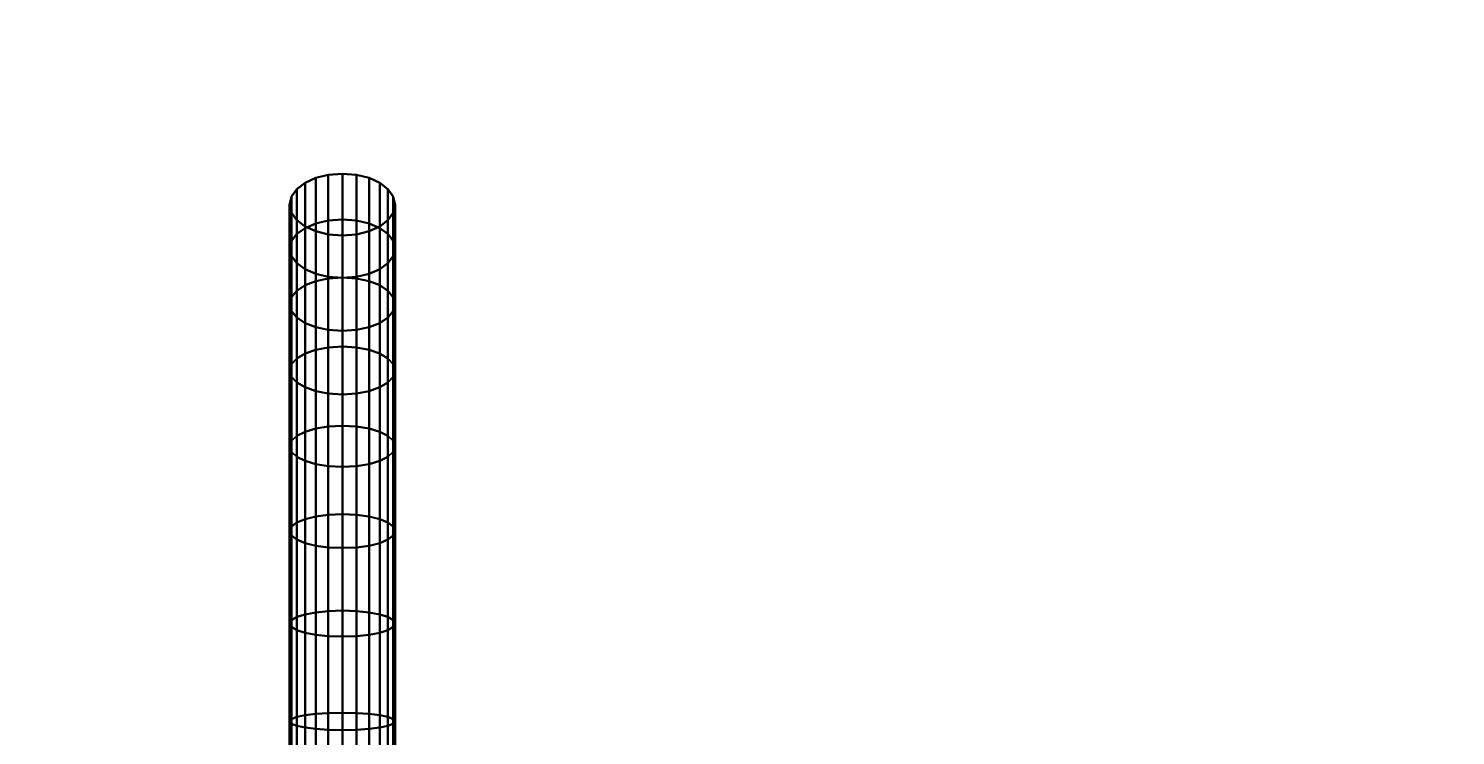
# Model space of a CAD drawing. Header units: millimetres. Extents: x -33522418 to 16198808, y -126322335 to -58690945.
# Drawn here: x -15916338.3 to -15916169.4, y -63981104.4 to -63981020.8 of the extents above; entities that cross this region are included whole.
import ezdxf

# ---------------------------------------------------------------- set-up
doc = ezdxf.new("R2010")
doc.units = ezdxf.units.MM
doc.header["$LTSCALE"] = 10
doc.header["$PDMODE"] = 3
doc.linetypes.add('DASH', pattern=[0.35, 0.25, -0.1])
doc.layers.add('LAYER4', color=7, linetype='Continuous')
doc.layers.add('墙体层', color=1, linetype='Continuous')
doc.styles.add('宋体_T3', font='SimSun.ttf', dxfattribs={"width": 0.7})
doc.dimstyles.new('_TCH_ARCH&&60', dxfattribs={"dimtxt": 158.607595, "dimasz": 60, "dimexe": 90, "dimexo": 180, "dimgap": 60, "dimtad": 1, "dimdec": 0, "dimzin": 0, "dimdsep": 46, "dimtxsty": '宋体_T3', "dimblk": 'ARCHTICK', "dimcen": 0.09, "dimclrd": 2, "dimclre": 2, "dimclrt": 2, "dimazin": 2, "dimtfac": 1, "dimtdec": 0, "dimtix": 1, "dimtmove": 2, "dimatfit": 3, "dimfxl": 60, "dimtolj": 1, "dimtzin": 0, "dimarcsym": 0})

# ---------------------------------------------------------------- blocks, each defined once
blk = doc.blocks.new('754')
at = {"layer": '墙体层', "color": 8}
for points, invisible_edges in [([(44916.21, 95518.29, -76.52), (44917.18, 95518.06, -77.12), (44913.62, 95507.62, -74.91)], 14), ([(44915.24, 95518.06, -75.91), (44916.21, 95518.29, -76.52), (44913.62, 95507.62, -74.91)], 14), ([(44917.18, 95518.06, -77.12), (44918.06, 95517.43, -77.66), (44913.62, 95507.62, -74.91)], 14), ([(44914.36, 95517.43, -75.37), (44915.24, 95518.06, -75.91), (44913.62, 95507.62, -74.91)], 14), ([(44914.36, 95517.43, -75.37), (44913.62, 95516.46, -74.91), (44918.98, 95516.46, -56.72)], 12), ([(44918.06, 95517.43, -77.66), (44918.8, 95516.46, -78.12), (44913.62, 95507.62, -74.91)], 14), ([(44913.62, 95516.46, -74.91), (44914.36, 95517.43, -75.37), (44913.62, 95507.62, -74.91)], 14), ([(44915.24, 95518.06, -75.91), (44914.36, 95517.43, -75.37), (44919.68, 95517.43, -57.34)], 12), ([(44918.98, 95516.46, -56.72), (44919.68, 95517.43, -57.34), (44914.36, 95517.43, -75.37)], 12), ([(44916.21, 95518.29, -76.52), (44915.24, 95518.06, -75.91), (44920.5, 95518.06, -58.06)], 12), ([(44919.68, 95517.43, -57.34), (44920.5, 95518.06, -58.06), (44915.24, 95518.06, -75.91)], 12), ([(44920.5, 95518.06, -58.06), (44921.42, 95518.29, -58.87), (44916.21, 95518.29, -76.52)], 12), ([(44917.18, 95518.06, -77.12), (44916.21, 95518.29, -76.52), (44921.42, 95518.29, -58.87)], 12), ([(44921.42, 95518.29, -58.87), (44922.33, 95518.06, -59.67), (44917.18, 95518.06, -77.12)], 12), ([(44918.06, 95517.43, -77.66), (44917.18, 95518.06, -77.12), (44922.33, 95518.06, -59.67)], 12), ([(44922.33, 95518.06, -59.67), (44923.15, 95517.43, -60.4), (44918.06, 95517.43, -77.66)], 12), ([(44918.8, 95516.46, -78.12), (44918.06, 95517.43, -77.66), (44923.15, 95517.43, -60.4)], 12), ([(44923.15, 95517.43, -60.4), (44923.85, 95516.46, -61.01), (44918.8, 95516.46, -78.12)], 12), ([(44919.68, 95517.43, -57.34), (44918.98, 95516.46, -56.72), (44925.76, 95516.46, -39.98)], 12), ([(44920.5, 95518.06, -58.06), (44919.68, 95517.43, -57.34), (44926.4, 95517.43, -40.74)], 12), ([(44925.76, 95516.46, -39.98), (44926.4, 95517.43, -40.74), (44919.68, 95517.43, -57.34)], 12), ([(44921.42, 95518.29, -58.87), (44920.5, 95518.06, -58.06), (44927.16, 95518.06, -41.63)], 12), ([(44926.4, 95517.43, -40.74), (44927.16, 95518.06, -41.63), (44920.5, 95518.06, -58.06)], 12), ([(44927.16, 95518.06, -41.63), (44928, 95518.29, -42.62), (44921.42, 95518.29, -58.87)], 12), ([(44922.33, 95518.06, -59.67), (44921.42, 95518.29, -58.87), (44928, 95518.29, -42.62)], 12), ([(44928, 95518.29, -42.62), (44928.84, 95518.06, -43.61), (44922.33, 95518.06, -59.67)], 12), ([(44923.15, 95517.43, -60.4), (44922.33, 95518.06, -59.67), (44928.84, 95518.06, -43.61)], 12), ([(44928.84, 95518.06, -43.61), (44929.59, 95517.43, -44.51), (44923.15, 95517.43, -60.4)], 12), ([(44923.85, 95516.46, -61.01), (44923.15, 95517.43, -60.4), (44929.59, 95517.43, -44.51)], 12), ([(44929.59, 95517.43, -44.51), (44930.23, 95516.46, -45.26), (44923.85, 95516.46, -61.01)], 12), ([(44926.4, 95517.43, -40.74), (44925.76, 95516.46, -39.98), (44933.84, 95516.46, -24.88)], 12), ([(44927.16, 95518.06, -41.63), (44926.4, 95517.43, -40.74), (44934.41, 95517.43, -25.76)], 12), ([(44933.84, 95516.46, -24.88), (44934.41, 95517.43, -25.76), (44926.4, 95517.43, -40.74)], 12), ([(44928, 95518.29, -42.62), (44927.16, 95518.06, -41.63), (44935.09, 95518.06, -26.81)], 12), ([(44934.41, 95517.43, -25.76), (44935.09, 95518.06, -26.81), (44927.16, 95518.06, -41.63)], 12), ([(44935.09, 95518.06, -26.81), (44935.84, 95518.29, -27.97), (44928, 95518.29, -42.62)], 12), ([(44928.84, 95518.06, -43.61), (44928, 95518.29, -42.62), (44935.84, 95518.29, -27.97)], 12), ([(44935.84, 95518.29, -27.97), (44936.59, 95518.06, -29.13), (44928.84, 95518.06, -43.61)], 12), ([(44929.59, 95517.43, -44.51), (44928.84, 95518.06, -43.61), (44936.59, 95518.06, -29.13)], 12), ([(44936.59, 95518.06, -29.13), (44937.26, 95517.43, -30.17), (44929.59, 95517.43, -44.51)], 12), ([(44930.23, 95516.46, -45.26), (44929.59, 95517.43, -44.51), (44937.26, 95517.43, -30.17)], 12), ([(44937.26, 95517.43, -30.17), (44937.84, 95516.46, -31.05), (44930.23, 95516.46, -45.26)], 12), ([(44934.41, 95517.43, -25.76), (44933.84, 95516.46, -24.88), (44943.11, 95516.46, -11.6)], 12), ([(44935.09, 95518.06, -26.81), (44934.41, 95517.43, -25.76), (44943.6, 95517.43, -12.6)], 12), ([(44943.11, 95516.46, -11.6), (44943.6, 95517.43, -12.6), (44934.41, 95517.43, -25.76)], 12), ([(44935.84, 95518.29, -27.97), (44935.09, 95518.06, -26.81), (44944.18, 95518.06, -13.78)], 12), ([(44943.6, 95517.43, -12.6), (44944.18, 95518.06, -13.78), (44935.09, 95518.06, -26.81)], 12), ([(44944.18, 95518.06, -13.78), (44944.83, 95518.29, -15.08), (44935.84, 95518.29, -27.97)], 12), ([(44936.59, 95518.06, -29.13), (44935.84, 95518.29, -27.97), (44944.83, 95518.29, -15.08)], 12), ([(44944.83, 95518.29, -15.08), (44945.48, 95518.06, -16.39), (44936.59, 95518.06, -29.13)], 12), ([(44937.26, 95517.43, -30.17), (44936.59, 95518.06, -29.13), (44945.48, 95518.06, -16.39)], 12), ([(44945.48, 95518.06, -16.39), (44946.06, 95517.43, -17.57), (44937.26, 95517.43, -30.17)], 12), ([(44937.84, 95516.46, -31.05), (44937.26, 95517.43, -30.17), (44946.06, 95517.43, -17.57)], 12), ([(44946.06, 95517.43, -17.57), (44946.55, 95516.46, -18.56), (44937.84, 95516.46, -31.05)], 12), ([(44943.6, 95517.43, -12.6), (44943.11, 95516.46, -11.6), (44953.44, 95516.46, -0.35)], 12), ([(44944.18, 95518.06, -13.78), (44943.6, 95517.43, -12.6), (44953.85, 95517.43, -1.44)], 12), ([(44953.44, 95516.46, -0.35), (44953.85, 95517.43, -1.44), (44943.6, 95517.43, -12.6)], 12), ([(44944.83, 95518.29, -15.08), (44944.18, 95518.06, -13.78), (44954.32, 95518.06, -2.73)], 12), ([(44953.85, 95517.43, -1.44), (44954.32, 95518.06, -2.73), (44944.18, 95518.06, -13.78)], 12), ([(44954.32, 95518.06, -2.73), (44954.86, 95518.29, -4.16), (44944.83, 95518.29, -15.08)], 12), ([(44945.48, 95518.06, -16.39), (44944.83, 95518.29, -15.08), (44954.86, 95518.29, -4.16)], 12), ([(44954.86, 95518.29, -4.16), (44955.39, 95518.06, -5.6), (44945.48, 95518.06, -16.39)], 12), ([(44946.06, 95517.43, -17.57), (44945.48, 95518.06, -16.39), (44955.39, 95518.06, -5.6)], 12), ([(44955.39, 95518.06, -5.6), (44955.87, 95517.43, -6.88), (44946.06, 95517.43, -17.57)], 12), ([(44946.55, 95516.46, -18.56), (44946.06, 95517.43, -17.57), (44955.87, 95517.43, -6.88)], 12), ([(44955.87, 95517.43, -6.88), (44956.28, 95516.46, -7.98), (44946.55, 95516.46, -18.56)], 12), ([(44953.85, 95517.43, -1.44), (44953.44, 95516.46, -0.35), (44964.72, 95516.46, 8.69)], 12), ([(44954.32, 95518.06, -2.73), (44953.85, 95517.43, -1.44), (44965.03, 95517.43, 7.52)], 12), ([(44964.72, 95516.46, 8.69), (44965.03, 95517.43, 7.52), (44953.85, 95517.43, -1.44)], 12), ([(44954.86, 95518.29, -4.16), (44954.32, 95518.06, -2.73), (44965.4, 95518.06, 6.14)], 12), ([(44965.03, 95517.43, 7.52), (44965.4, 95518.06, 6.14), (44954.32, 95518.06, -2.73)], 12), ([(44965.4, 95518.06, 6.14), (44965.81, 95518.29, 4.61), (44954.86, 95518.29, -4.16)], 12), ([(44955.39, 95518.06, -5.6), (44954.86, 95518.29, -4.16), (44965.81, 95518.29, 4.61)], 12), ([(44965.81, 95518.29, 4.61), (44966.21, 95518.06, 3.08), (44955.39, 95518.06, -5.6)], 12), ([(44955.87, 95517.43, -6.88), (44955.39, 95518.06, -5.6), (44966.21, 95518.06, 3.08)], 12), ([(44966.21, 95518.06, 3.08), (44966.58, 95517.43, 1.7), (44955.87, 95517.43, -6.88)], 12), ([(44956.28, 95516.46, -7.98), (44955.87, 95517.43, -6.88), (44966.58, 95517.43, 1.7)], 12), ([(44966.58, 95517.43, 1.7), (44966.89, 95516.46, 0.53), (44956.28, 95516.46, -7.98)], 12), ([(44965.03, 95517.43, 7.52), (44964.72, 95516.46, 8.69), (44976.66, 95516.46, 15.25)], 12), ([(44965.4, 95518.06, 6.14), (44965.03, 95517.43, 7.52), (44976.87, 95517.43, 14.03)], 12), ([(44976.66, 95516.46, 15.25), (44976.87, 95517.43, 14.03), (44965.03, 95517.43, 7.52)], 12), ([(44965.81, 95518.29, 4.61), (44965.4, 95518.06, 6.14), (44977.12, 95518.06, 12.58)], 12), ([(44976.87, 95517.43, 14.03), (44977.12, 95518.06, 12.58), (44965.4, 95518.06, 6.14)], 12), ([(44977.12, 95518.06, 12.58), (44977.4, 95518.29, 10.98), (44965.81, 95518.29, 4.61)], 12), ([(44966.21, 95518.06, 3.08), (44965.81, 95518.29, 4.61), (44977.4, 95518.29, 10.98)], 12), ([(44977.4, 95518.29, 10.98), (44977.67, 95518.06, 9.37), (44966.21, 95518.06, 3.08)], 12), ([(44966.58, 95517.43, 1.7), (44966.21, 95518.06, 3.08), (44977.67, 95518.06, 9.37)], 12), ([(44977.67, 95518.06, 9.37), (44977.92, 95517.43, 7.93), (44966.58, 95517.43, 1.7)], 12), ([(44966.89, 95516.46, 0.53), (44966.58, 95517.43, 1.7), (44977.92, 95517.43, 7.93)], 12), ([(44977.92, 95517.43, 7.93), (44978.13, 95516.46, 6.7), (44966.89, 95516.46, 0.53)], 12), ([(44976.87, 95517.43, 14.03), (44976.66, 95516.46, 15.25), (44988.94, 95516.46, 19.19)], 12), ([(44977.12, 95518.06, 12.58), (44976.87, 95517.43, 14.03), (44989.05, 95517.43, 17.93)], 12), ([(44988.94, 95516.46, 19.19), (44989.05, 95517.43, 17.93), (44976.87, 95517.43, 14.03)], 12), ([(44977.4, 95518.29, 10.98), (44977.12, 95518.06, 12.58), (44989.17, 95518.06, 16.45)], 12), ([(44989.05, 95517.43, 17.93), (44989.17, 95518.06, 16.45), (44977.12, 95518.06, 12.58)], 12), ([(44989.17, 95518.06, 16.45), (44989.31, 95518.29, 14.8), (44977.4, 95518.29, 10.98)], 12), ([(44977.67, 95518.06, 9.37), (44977.4, 95518.29, 10.98), (44989.31, 95518.29, 14.8)], 12), ([(44989.31, 95518.29, 14.8), (44989.45, 95518.06, 13.15), (44977.67, 95518.06, 9.37)], 12), ([(44977.92, 95517.43, 7.93), (44977.67, 95518.06, 9.37), (44989.45, 95518.06, 13.15)], 12), ([(44989.45, 95518.06, 13.15), (44989.57, 95517.43, 11.67), (44977.92, 95517.43, 7.93)], 12), ([(44978.13, 95516.46, 6.7), (44977.92, 95517.43, 7.93), (44989.57, 95517.43, 11.67)], 12), ([(44989.57, 95517.43, 11.67), (44989.68, 95516.46, 10.41), (44978.13, 95516.46, 6.7)], 12), ([(44913.62, 95516.46, -74.91), (44913.05, 95515.19, -74.56), (44918.44, 95515.19, -56.25)], 12), ([(44913.05, 95515.19, -74.56), (44913.62, 95516.46, -74.91), (44913.62, 95507.62, -74.91)], 14), ([(44918.44, 95515.19, -56.25), (44918.98, 95516.46, -56.72), (44913.62, 95516.46, -74.91)], 12), ([(44918.8, 95516.46, -78.12), (44919.37, 95515.19, -78.48), (44913.62, 95507.62, -74.91)], 14), ([(44918.98, 95516.46, -56.72), (44918.44, 95515.19, -56.25), (44925.27, 95515.19, -39.4)], 12), ([(44919.37, 95515.19, -78.48), (44918.8, 95516.46, -78.12), (44923.85, 95516.46, -61.01)], 12), ([(44925.27, 95515.19, -39.4), (44925.76, 95516.46, -39.98), (44918.98, 95516.46, -56.72)], 12), ([(44923.85, 95516.46, -61.01), (44924.39, 95515.19, -61.49), (44919.37, 95515.19, -78.48)], 12), ([(44924.39, 95515.19, -61.49), (44923.85, 95516.46, -61.01), (44930.23, 95516.46, -45.26)], 12), ([(44930.23, 95516.46, -45.26), (44930.73, 95515.19, -45.85), (44924.39, 95515.19, -61.49)], 12), ([(44925.76, 95516.46, -39.98), (44925.27, 95515.19, -39.4), (44933.4, 95515.19, -24.19)], 12), ([(44933.4, 95515.19, -24.19), (44933.84, 95516.46, -24.88), (44925.76, 95516.46, -39.98)], 12), ([(44930.73, 95515.19, -45.85), (44930.23, 95516.46, -45.26), (44937.84, 95516.46, -31.05)], 12), ([(44937.84, 95516.46, -31.05), (44938.28, 95515.19, -31.74), (44930.73, 95515.19, -45.85)], 12), ([(44933.84, 95516.46, -24.88), (44933.4, 95515.19, -24.19), (44942.73, 95515.19, -10.83)], 12), ([(44942.73, 95515.19, -10.83), (44943.11, 95516.46, -11.6), (44933.84, 95516.46, -24.88)], 12), ([(44938.28, 95515.19, -31.74), (44937.84, 95516.46, -31.05), (44946.55, 95516.46, -18.56)], 12), ([(44946.55, 95516.46, -18.56), (44946.94, 95515.19, -19.33), (44938.28, 95515.19, -31.74)], 12), ([(44943.11, 95516.46, -11.6), (44942.73, 95515.19, -10.83), (44953.13, 95515.19, 0.49)], 12), ([(44953.13, 95515.19, 0.49), (44953.44, 95516.46, -0.35), (44943.11, 95516.46, -11.6)], 12), ([(44946.94, 95515.19, -19.33), (44946.55, 95516.46, -18.56), (44956.28, 95516.46, -7.98)], 12), ([(44956.28, 95516.46, -7.98), (44956.59, 95515.19, -8.82), (44946.94, 95515.19, -19.33)], 12), ([(44953.44, 95516.46, -0.35), (44953.13, 95515.19, 0.49), (44964.48, 95515.19, 9.59)], 12), ([(44964.48, 95515.19, 9.59), (44964.72, 95516.46, 8.69), (44953.44, 95516.46, -0.35)], 12), ([(44956.59, 95515.19, -8.82), (44956.28, 95516.46, -7.98), (44966.89, 95516.46, 0.53)], 12), ([(44966.89, 95516.46, 0.53), (44967.13, 95515.19, -0.37), (44956.59, 95515.19, -8.82)], 12), ([(44964.72, 95516.46, 8.69), (44964.48, 95515.19, 9.59), (44976.5, 95515.19, 16.2)], 12), ([(44976.5, 95515.19, 16.2), (44976.66, 95516.46, 15.25), (44964.72, 95516.46, 8.69)], 12), ([(44967.13, 95515.19, -0.37), (44966.89, 95516.46, 0.53), (44978.13, 95516.46, 6.7)], 12), ([(44978.13, 95516.46, 6.7), (44978.29, 95515.19, 5.76), (44967.13, 95515.19, -0.37)], 12), ([(44976.66, 95516.46, 15.25), (44976.5, 95515.19, 16.2), (44988.86, 95515.19, 20.16)], 12), ([(44988.86, 95515.19, 20.16), (44988.94, 95516.46, 19.19), (44976.66, 95516.46, 15.25)], 12), ([(44978.29, 95515.19, 5.76), (44978.13, 95516.46, 6.7), (44989.68, 95516.46, 10.41)], 12), ([(44989.68, 95516.46, 10.41), (44989.76, 95515.19, 9.44), (44978.29, 95515.19, 5.76)], 12), ([(44912.68, 95513.7, -74.33), (44912.55, 95512.04, -74.25), (44917.97, 95512.04, -55.83)], 12), ([(44912.55, 95512.04, -74.25), (44912.68, 95513.7, -74.33), (44913.62, 95507.62, -74.91)], 14), ([(44913.05, 95515.19, -74.56), (44912.68, 95513.7, -74.33), (44918.09, 95513.7, -55.94)], 12), ([(44912.68, 95513.7, -74.33), (44913.05, 95515.19, -74.56), (44913.62, 95507.62, -74.91)], 14), ([(44917.97, 95512.04, -55.83), (44918.09, 95513.7, -55.94), (44912.68, 95513.7, -74.33)], 12), ([(44918.09, 95513.7, -55.94), (44918.44, 95515.19, -56.25), (44913.05, 95515.19, -74.56)], 12), ([(44919.37, 95515.19, -78.48), (44919.74, 95513.7, -78.71), (44913.62, 95507.62, -74.91)], 14), ([(44919.74, 95513.7, -78.71), (44919.87, 95512.04, -78.79), (44913.62, 95507.62, -74.91)], 14), ([(44918.09, 95513.7, -55.94), (44917.97, 95512.04, -55.83), (44924.83, 95512.04, -38.89)], 12), ([(44918.44, 95515.19, -56.25), (44918.09, 95513.7, -55.94), (44924.95, 95513.7, -39.02)], 12), ([(44924.83, 95512.04, -38.89), (44924.95, 95513.7, -39.02), (44918.09, 95513.7, -55.94)], 12), ([(44924.95, 95513.7, -39.02), (44925.27, 95515.19, -39.4), (44918.44, 95515.19, -56.25)], 12), ([(44919.74, 95513.7, -78.71), (44919.37, 95515.19, -78.48), (44924.39, 95515.19, -61.49)], 12), ([(44924.39, 95515.19, -61.49), (44924.74, 95513.7, -61.79), (44919.74, 95513.7, -78.71)], 12), ([(44919.87, 95512.04, -78.79), (44919.74, 95513.7, -78.71), (44924.74, 95513.7, -61.79)], 12), ([(44924.74, 95513.7, -61.79), (44924.86, 95512.04, -61.9), (44919.87, 95512.04, -78.79)], 12), ([(44924.74, 95513.7, -61.79), (44924.39, 95515.19, -61.49), (44930.73, 95515.19, -45.85)], 12), ([(44930.73, 95515.19, -45.85), (44931.05, 95513.7, -46.22), (44924.74, 95513.7, -61.79)], 12), ([(44924.86, 95512.04, -61.9), (44924.74, 95513.7, -61.79), (44931.05, 95513.7, -46.22)], 12), ([(44924.95, 95513.7, -39.02), (44924.83, 95512.04, -38.89), (44933.01, 95512.04, -23.6)], 12), ([(44931.05, 95513.7, -46.22), (44931.16, 95512.04, -46.36), (44924.86, 95512.04, -61.9)], 12), ([(44925.27, 95515.19, -39.4), (44924.95, 95513.7, -39.02), (44933.11, 95513.7, -23.75)], 12), ([(44933.01, 95512.04, -23.6), (44933.11, 95513.7, -23.75), (44924.95, 95513.7, -39.02)], 12), ([(44933.11, 95513.7, -23.75), (44933.4, 95515.19, -24.19), (44925.27, 95515.19, -39.4)], 12), ([(44931.05, 95513.7, -46.22), (44930.73, 95515.19, -45.85), (44938.28, 95515.19, -31.74)], 12), ([(44938.28, 95515.19, -31.74), (44938.56, 95513.7, -32.18), (44931.05, 95513.7, -46.22)], 12), ([(44931.16, 95512.04, -46.36), (44931.05, 95513.7, -46.22), (44938.56, 95513.7, -32.18)], 12), ([(44938.56, 95513.7, -32.18), (44938.67, 95512.04, -32.33), (44931.16, 95512.04, -46.36)], 12), ([(44933.11, 95513.7, -23.75), (44933.01, 95512.04, -23.6), (44942.39, 95512.04, -10.16)], 12), ([(44933.4, 95515.19, -24.19), (44933.11, 95513.7, -23.75), (44942.48, 95513.7, -10.34)], 12), ([(44942.39, 95512.04, -10.16), (44942.48, 95513.7, -10.34), (44933.11, 95513.7, -23.75)], 12), ([(44942.48, 95513.7, -10.34), (44942.73, 95515.19, -10.83), (44933.4, 95515.19, -24.19)], 12), ([(44938.56, 95513.7, -32.18), (44938.28, 95515.19, -31.74), (44946.94, 95515.19, -19.33)], 12), ([(44946.94, 95515.19, -19.33), (44947.18, 95513.7, -19.83), (44938.56, 95513.7, -32.18)], 12), ([(44938.67, 95512.04, -32.33), (44938.56, 95513.7, -32.18), (44947.18, 95513.7, -19.83)], 12), ([(44947.18, 95513.7, -19.83), (44947.27, 95512.04, -20.01), (44938.67, 95512.04, -32.33)], 12), ([(44942.48, 95513.7, -10.34), (44942.39, 95512.04, -10.16), (44952.85, 95512.04, 1.23)], 12), ([(44942.73, 95515.19, -10.83), (44942.48, 95513.7, -10.34), (44952.92, 95513.7, 1.04)], 12), ([(44952.85, 95512.04, 1.23), (44952.92, 95513.7, 1.04), (44942.48, 95513.7, -10.34)], 12), ([(44952.92, 95513.7, 1.04), (44953.13, 95515.19, 0.49), (44942.73, 95515.19, -10.83)], 12), ([(44947.18, 95513.7, -19.83), (44946.94, 95515.19, -19.33), (44956.59, 95515.19, -8.82)], 12), ([(44956.59, 95515.19, -8.82), (44956.79, 95513.7, -9.36), (44947.18, 95513.7, -19.83)], 12), ([(44947.27, 95512.04, -20.01), (44947.18, 95513.7, -19.83), (44956.79, 95513.7, -9.36)], 12), ([(44956.79, 95513.7, -9.36), (44956.86, 95512.04, -9.56), (44947.27, 95512.04, -20.01)], 12), ([(44952.92, 95513.7, 1.04), (44952.85, 95512.04, 1.23), (44964.27, 95512.04, 10.38)], 12), ([(44953.13, 95515.19, 0.49), (44952.92, 95513.7, 1.04), (44964.33, 95513.7, 10.18)], 12), ([(44964.27, 95512.04, 10.38), (44964.33, 95513.7, 10.18), (44952.92, 95513.7, 1.04)], 12), ([(44964.33, 95513.7, 10.18), (44964.48, 95515.19, 9.59), (44953.13, 95515.19, 0.49)], 12), ([(44956.79, 95513.7, -9.36), (44956.59, 95515.19, -8.82), (44967.13, 95515.19, -0.37)], 12), ([(44967.13, 95515.19, -0.37), (44967.29, 95513.7, -0.95), (44956.79, 95513.7, -9.36)], 12), ([(44956.86, 95512.04, -9.56), (44956.79, 95513.7, -9.36), (44967.29, 95513.7, -0.95)], 12), ([(44967.29, 95513.7, -0.95), (44967.34, 95512.04, -1.16), (44956.86, 95512.04, -9.56)], 12), ([(44964.33, 95513.7, 10.18), (44964.27, 95512.04, 10.38), (44976.36, 95512.04, 17.02)], 12), ([(44964.48, 95515.19, 9.59), (44964.33, 95513.7, 10.18), (44976.4, 95513.7, 16.81)], 12), ([(44976.36, 95512.04, 17.02), (44976.4, 95513.7, 16.81), (44964.33, 95513.7, 10.18)], 12), ([(44976.4, 95513.7, 16.81), (44976.5, 95515.19, 16.2), (44964.48, 95515.19, 9.59)], 12), ([(44967.29, 95513.7, -0.95), (44967.13, 95515.19, -0.37), (44978.29, 95515.19, 5.76)], 12), ([(44978.29, 95515.19, 5.76), (44978.39, 95513.7, 5.15), (44967.29, 95513.7, -0.95)], 12), ([(44967.34, 95512.04, -1.16), (44967.29, 95513.7, -0.95), (44978.39, 95513.7, 5.15)], 12), ([(44978.39, 95513.7, 5.15), (44978.43, 95512.04, 4.93), (44967.34, 95512.04, -1.16)], 12), ([(44976.4, 95513.7, 16.81), (44976.36, 95512.04, 17.02), (44988.79, 95512.04, 21.01)], 12), ([(44976.5, 95515.19, 16.2), (44976.4, 95513.7, 16.81), (44988.81, 95513.7, 20.79)], 12), ([(44988.79, 95512.04, 21.01), (44988.81, 95513.7, 20.79), (44976.4, 95513.7, 16.81)], 12), ([(44988.81, 95513.7, 20.79), (44988.86, 95515.19, 20.16), (44976.5, 95515.19, 16.2)], 12), ([(44978.39, 95513.7, 5.15), (44978.29, 95515.19, 5.76), (44989.76, 95515.19, 9.44)], 12), ([(44989.76, 95515.19, 9.44), (44989.81, 95513.7, 8.81), (44978.39, 95513.7, 5.15)], 12), ([(44978.43, 95512.04, 4.93), (44978.39, 95513.7, 5.15), (44989.81, 95513.7, 8.81)], 12), ([(44989.81, 95513.7, 8.81), (44989.83, 95512.04, 8.59), (44978.43, 95512.04, 4.93)], 12), ([(44918.09, 95510.38, -55.94), (44917.97, 95512.04, -55.83), (44912.55, 95512.04, -74.25)], 12), ([(44912.55, 95512.04, -74.25), (44912.68, 95510.38, -74.33), (44918.09, 95510.38, -55.94)], 12), ([(44912.68, 95510.38, -74.33), (44912.55, 95512.04, -74.25), (44913.62, 95507.62, -74.91)], 14), ([(44919.87, 95512.04, -78.79), (44919.74, 95510.38, -78.71), (44913.62, 95507.62, -74.91)], 14), ([(44924.95, 95510.38, -39.02), (44924.83, 95512.04, -38.89), (44917.97, 95512.04, -55.83)], 12), ([(44917.97, 95512.04, -55.83), (44918.09, 95510.38, -55.94), (44924.95, 95510.38, -39.02)], 12), ([(44924.86, 95512.04, -61.9), (44924.74, 95510.38, -61.79), (44919.74, 95510.38, -78.71)], 12), ([(44919.74, 95510.38, -78.71), (44919.87, 95512.04, -78.79), (44924.86, 95512.04, -61.9)], 12), ([(44931.16, 95512.04, -46.36), (44931.05, 95510.38, -46.22), (44924.74, 95510.38, -61.79)], 12), ([(44924.74, 95510.38, -61.79), (44924.86, 95512.04, -61.9), (44931.16, 95512.04, -46.36)], 12), ([(44933.11, 95510.38, -23.75), (44933.01, 95512.04, -23.6), (44924.83, 95512.04, -38.89)], 12), ([(44924.83, 95512.04, -38.89), (44924.95, 95510.38, -39.02), (44933.11, 95510.38, -23.75)], 12), ([(44938.67, 95512.04, -32.33), (44938.56, 95510.38, -32.18), (44931.05, 95510.38, -46.22)], 12), ([(44931.05, 95510.38, -46.22), (44931.16, 95512.04, -46.36), (44938.67, 95512.04, -32.33)], 12), ([(44942.48, 95510.38, -10.34), (44942.39, 95512.04, -10.16), (44933.01, 95512.04, -23.6)], 12), ([(44933.01, 95512.04, -23.6), (44933.11, 95510.38, -23.75), (44942.48, 95510.38, -10.34)], 12), ([(44947.27, 95512.04, -20.01), (44947.18, 95510.38, -19.83), (44938.56, 95510.38, -32.18)], 12), ([(44938.56, 95510.38, -32.18), (44938.67, 95512.04, -32.33), (44947.27, 95512.04, -20.01)], 12), ([(44952.92, 95510.38, 1.04), (44952.85, 95512.04, 1.23), (44942.39, 95512.04, -10.16)], 12), ([(44942.39, 95512.04, -10.16), (44942.48, 95510.38, -10.34), (44952.92, 95510.38, 1.04)], 12), ([(44956.86, 95512.04, -9.56), (44956.79, 95510.38, -9.36), (44947.18, 95510.38, -19.83)], 12), ([(44947.18, 95510.38, -19.83), (44947.27, 95512.04, -20.01), (44956.86, 95512.04, -9.56)], 12), ([(44964.33, 95510.38, 10.18), (44964.27, 95512.04, 10.38), (44952.85, 95512.04, 1.23)], 12), ([(44952.85, 95512.04, 1.23), (44952.92, 95510.38, 1.04), (44964.33, 95510.38, 10.18)], 12), ([(44967.34, 95512.04, -1.16), (44967.29, 95510.38, -0.95), (44956.79, 95510.38, -9.36)], 12), ([(44956.79, 95510.38, -9.36), (44956.86, 95512.04, -9.56), (44967.34, 95512.04, -1.16)], 12), ([(44976.4, 95510.38, 16.81), (44976.36, 95512.04, 17.02), (44964.27, 95512.04, 10.38)], 12), ([(44964.27, 95512.04, 10.38), (44964.33, 95510.38, 10.18), (44976.4, 95510.38, 16.81)], 12), ([(44978.43, 95512.04, 4.93), (44978.39, 95510.38, 5.15), (44967.29, 95510.38, -0.95)], 12), ([(44967.29, 95510.38, -0.95), (44967.34, 95512.04, -1.16), (44978.43, 95512.04, 4.93)], 12), ([(44988.81, 95510.38, 20.79), (44988.79, 95512.04, 21.01), (44976.36, 95512.04, 17.02)], 12), ([(44976.36, 95512.04, 17.02), (44976.4, 95510.38, 16.81), (44988.81, 95510.38, 20.79)], 12), ([(44989.83, 95512.04, 8.59), (44989.81, 95510.38, 8.81), (44978.39, 95510.38, 5.15)], 12), ([(44978.39, 95510.38, 5.15), (44978.43, 95512.04, 4.93), (44989.83, 95512.04, 8.59)], 12), ([(44918.44, 95508.88, -56.25), (44918.09, 95510.38, -55.94), (44912.68, 95510.38, -74.33)], 12), ([(44912.68, 95510.38, -74.33), (44913.05, 95508.88, -74.56), (44918.44, 95508.88, -56.25)], 12), ([(44913.05, 95508.88, -74.56), (44912.68, 95510.38, -74.33), (44913.62, 95507.62, -74.91)], 2), ([(44919.74, 95510.38, -78.71), (44919.37, 95508.88, -78.48), (44913.62, 95507.62, -74.91)], 14), ([(44925.27, 95508.88, -39.4), (44924.95, 95510.38, -39.02), (44918.09, 95510.38, -55.94)], 12), ([(44918.09, 95510.38, -55.94), (44918.44, 95508.88, -56.25), (44925.27, 95508.88, -39.4)], 12), ([(44924.74, 95510.38, -61.79), (44924.39, 95508.88, -61.49), (44919.37, 95508.88, -78.48)], 12), ([(44919.37, 95508.88, -78.48), (44919.74, 95510.38, -78.71), (44924.74, 95510.38, -61.79)], 12), ([(44931.05, 95510.38, -46.22), (44930.73, 95508.88, -45.85), (44924.39, 95508.88, -61.49)], 12), ([(44924.39, 95508.88, -61.49), (44924.74, 95510.38, -61.79), (44931.05, 95510.38, -46.22)], 12), ([(44933.4, 95508.88, -24.19), (44933.11, 95510.38, -23.75), (44924.95, 95510.38, -39.02)], 12), ([(44924.95, 95510.38, -39.02), (44925.27, 95508.88, -39.4), (44933.4, 95508.88, -24.19)], 12), ([(44938.56, 95510.38, -32.18), (44938.28, 95508.88, -31.74), (44930.73, 95508.88, -45.85)], 12), ([(44930.73, 95508.88, -45.85), (44931.05, 95510.38, -46.22), (44938.56, 95510.38, -32.18)], 12), ([(44942.73, 95508.88, -10.83), (44942.48, 95510.38, -10.34), (44933.11, 95510.38, -23.75)], 12), ([(44933.11, 95510.38, -23.75), (44933.4, 95508.88, -24.19), (44942.73, 95508.88, -10.83)], 12), ([(44947.18, 95510.38, -19.83), (44946.94, 95508.88, -19.33), (44938.28, 95508.88, -31.74)], 12), ([(44938.28, 95508.88, -31.74), (44938.56, 95510.38, -32.18), (44947.18, 95510.38, -19.83)], 12), ([(44953.13, 95508.88, 0.49), (44952.92, 95510.38, 1.04), (44942.48, 95510.38, -10.34)], 12), ([(44942.48, 95510.38, -10.34), (44942.73, 95508.88, -10.83), (44953.13, 95508.88, 0.49)], 12), ([(44956.79, 95510.38, -9.36), (44956.59, 95508.88, -8.82), (44946.94, 95508.88, -19.33)], 12), ([(44946.94, 95508.88, -19.33), (44947.18, 95510.38, -19.83), (44956.79, 95510.38, -9.36)], 12), ([(44964.48, 95508.88, 9.59), (44964.33, 95510.38, 10.18), (44952.92, 95510.38, 1.04)], 12), ([(44952.92, 95510.38, 1.04), (44953.13, 95508.88, 0.49), (44964.48, 95508.88, 9.59)], 12), ([(44967.29, 95510.38, -0.95), (44967.13, 95508.88, -0.37), (44956.59, 95508.88, -8.82)], 12), ([(44956.59, 95508.88, -8.82), (44956.79, 95510.38, -9.36), (44967.29, 95510.38, -0.95)], 12), ([(44976.5, 95508.88, 16.2), (44976.4, 95510.38, 16.81), (44964.33, 95510.38, 10.18)], 12), ([(44964.33, 95510.38, 10.18), (44964.48, 95508.88, 9.59), (44976.5, 95508.88, 16.2)], 12), ([(44978.39, 95510.38, 5.15), (44978.29, 95508.88, 5.76), (44967.13, 95508.88, -0.37)], 12), ([(44967.13, 95508.88, -0.37), (44967.29, 95510.38, -0.95), (44978.39, 95510.38, 5.15)], 12), ([(44988.86, 95508.88, 20.16), (44988.81, 95510.38, 20.79), (44976.4, 95510.38, 16.81)], 12), ([(44976.4, 95510.38, 16.81), (44976.5, 95508.88, 16.2), (44988.86, 95508.88, 20.16)], 12), ([(44989.81, 95510.38, 8.81), (44989.76, 95508.88, 9.44), (44978.29, 95508.88, 5.76)], 12), ([(44978.29, 95508.88, 5.76), (44978.39, 95510.38, 5.15), (44989.81, 95510.38, 8.81)], 12), ([(44918.98, 95507.62, -56.72), (44918.44, 95508.88, -56.25), (44913.05, 95508.88, -74.56)], 12), ([(44913.05, 95508.88, -74.56), (44913.62, 95507.62, -74.91), (44918.98, 95507.62, -56.72)], 12), ([(44919.37, 95508.88, -78.48), (44918.8, 95507.62, -78.12), (44913.62, 95507.62, -74.91)], 14), ([(44925.76, 95507.62, -39.98), (44925.27, 95508.88, -39.4), (44918.44, 95508.88, -56.25)], 12), ([(44918.44, 95508.88, -56.25), (44918.98, 95507.62, -56.72), (44925.76, 95507.62, -39.98)], 12), ([(44924.39, 95508.88, -61.49), (44923.85, 95507.62, -61.01), (44918.8, 95507.62, -78.12)], 12), ([(44918.8, 95507.62, -78.12), (44919.37, 95508.88, -78.48), (44924.39, 95508.88, -61.49)], 12), ([(44930.73, 95508.88, -45.85), (44930.23, 95507.62, -45.26), (44923.85, 95507.62, -61.01)], 12), ([(44923.85, 95507.62, -61.01), (44924.39, 95508.88, -61.49), (44930.73, 95508.88, -45.85)], 12), ([(44933.84, 95507.62, -24.88), (44933.4, 95508.88, -24.19), (44925.27, 95508.88, -39.4)], 12), ([(44925.27, 95508.88, -39.4), (44925.76, 95507.62, -39.98), (44933.84, 95507.62, -24.88)], 12), ([(44930.23, 95507.62, -45.26), (44930.73, 95508.88, -45.85), (44938.28, 95508.88, -31.74)], 12), ([(44938.28, 95508.88, -31.74), (44937.84, 95507.62, -31.05), (44930.23, 95507.62, -45.26)], 12), ([(44943.11, 95507.62, -11.6), (44942.73, 95508.88, -10.83), (44933.4, 95508.88, -24.19)], 12), ([(44933.4, 95508.88, -24.19), (44933.84, 95507.62, -24.88), (44943.11, 95507.62, -11.6)], 12), ([(44946.94, 95508.88, -19.33), (44946.55, 95507.62, -18.56), (44937.84, 95507.62, -31.05)], 12), ([(44937.84, 95507.62, -31.05), (44938.28, 95508.88, -31.74), (44946.94, 95508.88, -19.33)], 12), ([(44953.44, 95507.62, -0.35), (44953.13, 95508.88, 0.49), (44942.73, 95508.88, -10.83)], 12), ([(44942.73, 95508.88, -10.83), (44943.11, 95507.62, -11.6), (44953.44, 95507.62, -0.35)], 12), ([(44956.59, 95508.88, -8.82), (44956.28, 95507.62, -7.98), (44946.55, 95507.62, -18.56)], 12), ([(44946.55, 95507.62, -18.56), (44946.94, 95508.88, -19.33), (44956.59, 95508.88, -8.82)], 12), ([(44964.72, 95507.62, 8.69), (44964.48, 95508.88, 9.59), (44953.13, 95508.88, 0.49)], 12), ([(44953.13, 95508.88, 0.49), (44953.44, 95507.62, -0.35), (44964.72, 95507.62, 8.69)], 12), ([(44967.13, 95508.88, -0.37), (44966.89, 95507.62, 0.53), (44956.28, 95507.62, -7.98)], 12), ([(44956.28, 95507.62, -7.98), (44956.59, 95508.88, -8.82), (44967.13, 95508.88, -0.37)], 12), ([(44976.66, 95507.62, 15.25), (44976.5, 95508.88, 16.2), (44964.48, 95508.88, 9.59)], 12), ([(44964.48, 95508.88, 9.59), (44964.72, 95507.62, 8.69), (44976.66, 95507.62, 15.25)], 12), ([(44966.89, 95507.62, 0.53), (44967.13, 95508.88, -0.37), (44978.29, 95508.88, 5.76)], 12), ([(44978.29, 95508.88, 5.76), (44978.13, 95507.62, 6.7), (44966.89, 95507.62, 0.53)], 12), ([(44988.94, 95507.62, 19.19), (44988.86, 95508.88, 20.16), (44976.5, 95508.88, 16.2)], 12), ([(44976.5, 95508.88, 16.2), (44976.66, 95507.62, 15.25), (44988.94, 95507.62, 19.19)], 12), ([(44989.76, 95508.88, 9.44), (44989.68, 95507.62, 10.41), (44978.13, 95507.62, 6.7)], 12), ([(44978.13, 95507.62, 6.7), (44978.29, 95508.88, 5.76), (44989.76, 95508.88, 9.44)], 12), ([(44919.68, 95506.64, -57.34), (44918.98, 95507.62, -56.72), (44913.62, 95507.62, -74.91)], 12), ([(44913.62, 95507.62, -74.91), (44914.36, 95506.64, -75.37), (44919.68, 95506.64, -57.34)], 12), ([(44918.8, 95507.62, -78.12), (44914.36, 95506.64, -75.37), (44913.62, 95507.62, -74.91)], 13), ([(44918.8, 95507.62, -78.12), (44918.06, 95506.64, -77.66), (44914.36, 95506.64, -75.37)], 14), ([(44923.85, 95507.62, -61.01), (44923.15, 95506.64, -60.4), (44918.06, 95506.64, -77.66)], 12), ([(44918.06, 95506.64, -77.66), (44918.8, 95507.62, -78.12), (44923.85, 95507.62, -61.01)], 12), ([(44926.4, 95506.64, -40.74), (44925.76, 95507.62, -39.98), (44918.98, 95507.62, -56.72)], 12), ([(44918.98, 95507.62, -56.72), (44919.68, 95506.64, -57.34), (44926.4, 95506.64, -40.74)], 12), ([(44930.23, 95507.62, -45.26), (44929.59, 95506.64, -44.51), (44923.15, 95506.64, -60.4)], 12), ([(44923.15, 95506.64, -60.4), (44923.85, 95507.62, -61.01), (44930.23, 95507.62, -45.26)], 12), ([(44934.41, 95506.64, -25.76), (44933.84, 95507.62, -24.88), (44925.76, 95507.62, -39.98)], 12), ([(44925.76, 95507.62, -39.98), (44926.4, 95506.64, -40.74), (44934.41, 95506.64, -25.76)], 12), ([(44929.59, 95506.64, -44.51), (44930.23, 95507.62, -45.26), (44937.84, 95507.62, -31.05)], 12), ([(44937.84, 95507.62, -31.05), (44937.26, 95506.64, -30.17), (44929.59, 95506.64, -44.51)], 12), ([(44933.84, 95507.62, -24.88), (44934.41, 95506.64, -25.76), (44943.6, 95506.64, -12.6)], 12), ([(44943.6, 95506.64, -12.6), (44943.11, 95507.62, -11.6), (44933.84, 95507.62, -24.88)], 12), ([(44946.55, 95507.62, -18.56), (44946.06, 95506.64, -17.57), (44937.26, 95506.64, -30.17)], 12), ([(44937.26, 95506.64, -30.17), (44937.84, 95507.62, -31.05), (44946.55, 95507.62, -18.56)], 12), ([(44953.85, 95506.64, -1.44), (44953.44, 95507.62, -0.35), (44943.11, 95507.62, -11.6)], 12), ([(44943.11, 95507.62, -11.6), (44943.6, 95506.64, -12.6), (44953.85, 95506.64, -1.44)], 12), ([(44956.28, 95507.62, -7.98), (44955.87, 95506.64, -6.88), (44946.06, 95506.64, -17.57)], 12), ([(44946.06, 95506.64, -17.57), (44946.55, 95507.62, -18.56), (44956.28, 95507.62, -7.98)], 12), ([(44965.03, 95506.64, 7.52), (44964.72, 95507.62, 8.69), (44953.44, 95507.62, -0.35)], 12), ([(44953.44, 95507.62, -0.35), (44953.85, 95506.64, -1.44), (44965.03, 95506.64, 7.52)], 12), ([(44966.89, 95507.62, 0.53), (44966.58, 95506.64, 1.7), (44955.87, 95506.64, -6.88)], 12), ([(44955.87, 95506.64, -6.88), (44956.28, 95507.62, -7.98), (44966.89, 95507.62, 0.53)], 12), ([(44976.87, 95506.64, 14.03), (44976.66, 95507.62, 15.25), (44964.72, 95507.62, 8.69)], 12), ([(44964.72, 95507.62, 8.69), (44965.03, 95506.64, 7.52), (44976.87, 95506.64, 14.03)], 12), ([(44978.13, 95507.62, 6.7), (44977.92, 95506.64, 7.93), (44966.58, 95506.64, 1.7)], 12), ([(44966.58, 95506.64, 1.7), (44966.89, 95507.62, 0.53), (44978.13, 95507.62, 6.7)], 12), ([(44989.05, 95506.64, 17.93), (44988.94, 95507.62, 19.19), (44976.66, 95507.62, 15.25)], 12), ([(44976.66, 95507.62, 15.25), (44976.87, 95506.64, 14.03), (44989.05, 95506.64, 17.93)], 12), ([(44989.68, 95507.62, 10.41), (44989.57, 95506.64, 11.67), (44977.92, 95506.64, 7.93)], 12), ([(44977.92, 95506.64, 7.93), (44978.13, 95507.62, 6.7), (44989.68, 95507.62, 10.41)], 12), ([(44920.5, 95506.01, -58.06), (44919.68, 95506.64, -57.34), (44914.36, 95506.64, -75.37)], 12), ([(44914.36, 95506.64, -75.37), (44915.24, 95506.01, -75.91), (44920.5, 95506.01, -58.06)], 12), ([(44917.18, 95506.01, -77.12), (44915.24, 95506.01, -75.91), (44914.36, 95506.64, -75.37)], 13), ([(44918.06, 95506.64, -77.66), (44917.18, 95506.01, -77.12), (44914.36, 95506.64, -75.37)], 14), ([(44921.42, 95505.78, -58.87), (44920.5, 95506.01, -58.06), (44915.24, 95506.01, -75.91)], 12), ([(44915.24, 95506.01, -75.91), (44916.21, 95505.78, -76.52), (44921.42, 95505.78, -58.87)], 12), ([(44917.18, 95506.01, -77.12), (44916.21, 95505.78, -76.52), (44915.24, 95506.01, -75.91)], 12), ([(44922.33, 95506.01, -59.67), (44921.42, 95505.78, -58.87), (44916.21, 95505.78, -76.52)], 12), ([(44916.21, 95505.78, -76.52), (44917.18, 95506.01, -77.12), (44922.33, 95506.01, -59.67)], 12), ([(44923.15, 95506.64, -60.4), (44922.33, 95506.01, -59.67), (44917.18, 95506.01, -77.12)], 12), ([(44917.18, 95506.01, -77.12), (44918.06, 95506.64, -77.66), (44923.15, 95506.64, -60.4)], 12), ([(44927.16, 95506.01, -41.63), (44926.4, 95506.64, -40.74), (44919.68, 95506.64, -57.34)], 12), ([(44919.68, 95506.64, -57.34), (44920.5, 95506.01, -58.06), (44927.16, 95506.01, -41.63)], 12), ([(44928, 95505.78, -42.62), (44927.16, 95506.01, -41.63), (44920.5, 95506.01, -58.06)], 12), ([(44920.5, 95506.01, -58.06), (44921.42, 95505.78, -58.87), (44928, 95505.78, -42.62)], 12), ([(44928.84, 95506.01, -43.61), (44928, 95505.78, -42.62), (44921.42, 95505.78, -58.87)], 12), ([(44921.42, 95505.78, -58.87), (44922.33, 95506.01, -59.67), (44928.84, 95506.01, -43.61)], 12), ([(44929.59, 95506.64, -44.51), (44928.84, 95506.01, -43.61), (44922.33, 95506.01, -59.67)], 12), ([(44922.33, 95506.01, -59.67), (44923.15, 95506.64, -60.4), (44929.59, 95506.64, -44.51)], 12), ([(44935.09, 95506.01, -26.81), (44934.41, 95506.64, -25.76), (44926.4, 95506.64, -40.74)], 12), ([(44926.4, 95506.64, -40.74), (44927.16, 95506.01, -41.63), (44935.09, 95506.01, -26.81)], 12), ([(44935.84, 95505.78, -27.97), (44935.09, 95506.01, -26.81), (44927.16, 95506.01, -41.63)], 12), ([(44927.16, 95506.01, -41.63), (44928, 95505.78, -42.62), (44935.84, 95505.78, -27.97)], 12), ([(44936.59, 95506.01, -29.13), (44935.84, 95505.78, -27.97), (44928, 95505.78, -42.62)], 12), ([(44928, 95505.78, -42.62), (44928.84, 95506.01, -43.61), (44936.59, 95506.01, -29.13)], 12), ([(44937.26, 95506.64, -30.17), (44936.59, 95506.01, -29.13), (44928.84, 95506.01, -43.61)], 12), ([(44928.84, 95506.01, -43.61), (44929.59, 95506.64, -44.51), (44937.26, 95506.64, -30.17)], 12), ([(44944.18, 95506.01, -13.78), (44943.6, 95506.64, -12.6), (44934.41, 95506.64, -25.76)], 12), ([(44934.41, 95506.64, -25.76), (44935.09, 95506.01, -26.81), (44944.18, 95506.01, -13.78)], 12), ([(44944.83, 95505.78, -15.08), (44944.18, 95506.01, -13.78), (44935.09, 95506.01, -26.81)], 12), ([(44935.09, 95506.01, -26.81), (44935.84, 95505.78, -27.97), (44944.83, 95505.78, -15.08)], 12), ([(44945.48, 95506.01, -16.39), (44944.83, 95505.78, -15.08), (44935.84, 95505.78, -27.97)], 12), ([(44935.84, 95505.78, -27.97), (44936.59, 95506.01, -29.13), (44945.48, 95506.01, -16.39)], 12), ([(44946.06, 95506.64, -17.57), (44945.48, 95506.01, -16.39), (44936.59, 95506.01, -29.13)], 12), ([(44936.59, 95506.01, -29.13), (44937.26, 95506.64, -30.17), (44946.06, 95506.64, -17.57)], 12), ([(44943.6, 95506.64, -12.6), (44944.18, 95506.01, -13.78), (44954.32, 95506.01, -2.73)], 12), ([(44954.32, 95506.01, -2.73), (44953.85, 95506.64, -1.44), (44943.6, 95506.64, -12.6)], 12), ([(44954.86, 95505.78, -4.16), (44954.32, 95506.01, -2.73), (44944.18, 95506.01, -13.78)], 12), ([(44944.18, 95506.01, -13.78), (44944.83, 95505.78, -15.08), (44954.86, 95505.78, -4.16)], 12), ([(44955.39, 95506.01, -5.6), (44954.86, 95505.78, -4.16), (44944.83, 95505.78, -15.08)], 12), ([(44944.83, 95505.78, -15.08), (44945.48, 95506.01, -16.39), (44955.39, 95506.01, -5.6)], 12), ([(44945.48, 95506.01, -16.39), (44946.06, 95506.64, -17.57), (44955.87, 95506.64, -6.88)], 12), ([(44955.87, 95506.64, -6.88), (44955.39, 95506.01, -5.6), (44945.48, 95506.01, -16.39)], 12), ([(44965.4, 95506.01, 6.14), (44965.03, 95506.64, 7.52), (44953.85, 95506.64, -1.44)], 12), ([(44953.85, 95506.64, -1.44), (44954.32, 95506.01, -2.73), (44965.4, 95506.01, 6.14)], 12), ([(44965.81, 95505.78, 4.61), (44965.4, 95506.01, 6.14), (44954.32, 95506.01, -2.73)], 12), ([(44954.32, 95506.01, -2.73), (44954.86, 95505.78, -4.16), (44965.81, 95505.78, 4.61)], 12), ([(44966.21, 95506.01, 3.08), (44965.81, 95505.78, 4.61), (44954.86, 95505.78, -4.16)], 12), ([(44954.86, 95505.78, -4.16), (44955.39, 95506.01, -5.6), (44966.21, 95506.01, 3.08)], 12), ([(44966.58, 95506.64, 1.7), (44966.21, 95506.01, 3.08), (44955.39, 95506.01, -5.6)], 12), ([(44955.39, 95506.01, -5.6), (44955.87, 95506.64, -6.88), (44966.58, 95506.64, 1.7)], 12), ([(44977.12, 95506.01, 12.58), (44976.87, 95506.64, 14.03), (44965.03, 95506.64, 7.52)], 12), ([(44965.03, 95506.64, 7.52), (44965.4, 95506.01, 6.14), (44977.12, 95506.01, 12.58)], 12), ([(44977.4, 95505.78, 10.98), (44977.12, 95506.01, 12.58), (44965.4, 95506.01, 6.14)], 12), ([(44965.4, 95506.01, 6.14), (44965.81, 95505.78, 4.61), (44977.4, 95505.78, 10.98)], 12), ([(44977.67, 95506.01, 9.37), (44977.4, 95505.78, 10.98), (44965.81, 95505.78, 4.61)], 12), ([(44965.81, 95505.78, 4.61), (44966.21, 95506.01, 3.08), (44977.67, 95506.01, 9.37)], 12), ([(44977.92, 95506.64, 7.93), (44977.67, 95506.01, 9.37), (44966.21, 95506.01, 3.08)], 12), ([(44966.21, 95506.01, 3.08), (44966.58, 95506.64, 1.7), (44977.92, 95506.64, 7.93)], 12), ([(44989.17, 95506.01, 16.45), (44989.05, 95506.64, 17.93), (44976.87, 95506.64, 14.03)], 12), ([(44976.87, 95506.64, 14.03), (44977.12, 95506.01, 12.58), (44989.17, 95506.01, 16.45)], 12), ([(44977.12, 95506.01, 12.58), (44977.4, 95505.78, 10.98), (44989.31, 95505.78, 14.8)], 12), ([(44989.31, 95505.78, 14.8), (44989.17, 95506.01, 16.45), (44977.12, 95506.01, 12.58)], 12), ([(44989.45, 95506.01, 13.15), (44989.31, 95505.78, 14.8), (44977.4, 95505.78, 10.98)], 12), ([(44977.4, 95505.78, 10.98), (44977.67, 95506.01, 9.37), (44989.45, 95506.01, 13.15)], 12), ([(44989.57, 95506.64, 11.67), (44989.45, 95506.01, 13.15), (44977.67, 95506.01, 9.37)], 12), ([(44977.67, 95506.01, 9.37), (44977.92, 95506.64, 7.93), (44989.57, 95506.64, 11.67)], 12)]:
    blk.add_3dface(points, dxfattribs=dict(at, invisible_edges=invisible_edges))
blk = doc.blocks.new('_ArchTick')
at = {"color": 0, "linetype": 'ByBlock', "const_width": 0.15}
blk.add_lwpolyline([(-0.5, -0.5), (0.5, 0.5)], dxfattribs=at)
blk = doc.blocks.new('*D791')
at = {"layer": 'Defpoints', "color": 0, "linetype": 'DASH', "transparency": 16777216}
for p in [(-15915047.05, -63980372.98), (-15923207.05, -63981198.22), (-15915047.05, -63981198.22)]:
    blk.add_point(p, dxfattribs=at)
at = {"layer": 'LAYER4', "color": 2, "linetype": 'DASH', "lineweight": -2, "transparency": 16777216}
for p, q in [((-15923207.05, -63981018.22), (-15923207.05, -63980282.98)), ((-15915047.05, -63981018.22), (-15915047.05, -63980282.98)), ((-15923207.05, -63980372.98), (-15915047.05, -63980372.98))]:
    blk.add_line(p, q, dxfattribs=at)
at = {"layer": 'LAYER4', "color": 2, "linetype": 'DASH', "lineweight": -2, "transparency": 16777216, "xscale": 60, "yscale": 60, "zscale": 60, "rotation": 180}
blk.add_blockref('_ArchTick', (-15923207.05, -63980372.98), dxfattribs=at)
at = {"layer": 'LAYER4', "color": 2, "linetype": 'DASH', "lineweight": -2, "transparency": 16777216, "xscale": 60, "yscale": 60, "zscale": 60}
blk.add_blockref('_ArchTick', (-15915047.05, -63980372.98), dxfattribs=at)
at = {"layer": 'LAYER4', "color": 2, "linetype": 'DASH', "lineweight": -2, "transparency": 16777216, "insert": (-15919127.05, -63980233.67), "char_height": 158.608, "attachment_point": 5, "style": '宋体_T3'}
blk.add_mtext('\\A1;8160', dxfattribs=at)

msp = doc.modelspace()

# ---------------------------------------------------------------- block references
at = {"layer": 'LAYER4', "lineweight": -2, "xscale": -1, "rotation": 90}
msp.add_blockref('754', (-15820789.14, -63936125.39, -747.18), dxfattribs=at)

# ---------------------------------------------------------------- dimensions: what is measured, and where the dimension line sits
at = {"layer": 'LAYER4', "color": 8, "linetype": 'DASH', "lineweight": -2}
dim = msp.add_linear_dim(base=(-15915047.05, -63980372.98), p1=(-15923207.05, -63981198.22), p2=(-15915047.05, -63981198.22), dimstyle='_TCH_ARCH&&60', dxfattribs=at)
dim.commit()
dim.dimension.update_dxf_attribs({"geometry": '*D791', "text_midpoint": (-15919127.05, -63980233.67)})

doc.saveas('drawing.dxf')
